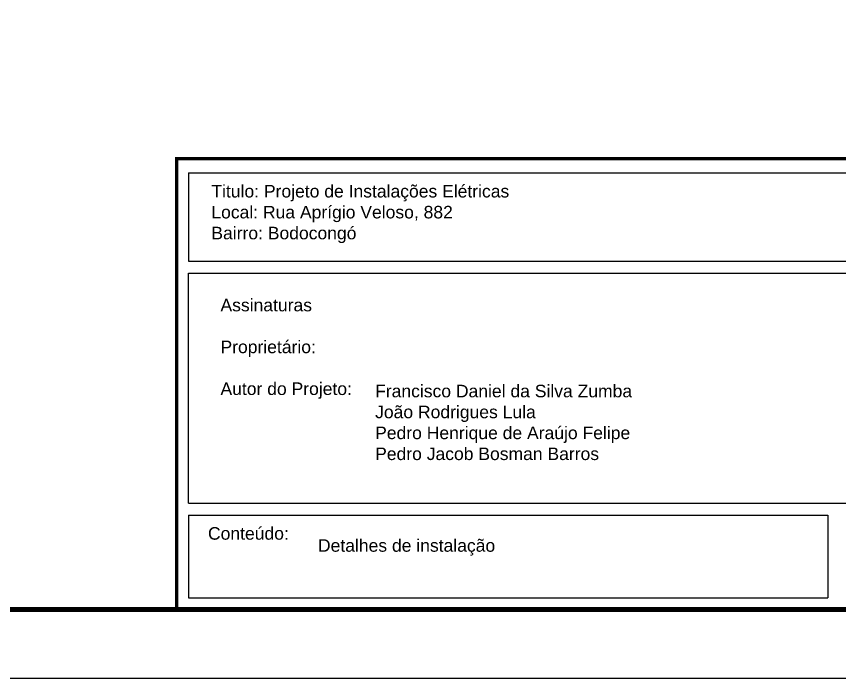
# Paper-space layout 'Layout4' of a CAD drawing. Header units: millimetres. Extents: x 16 to 267, y 19 to 196.
# Drawn here: x 182.16 to 232.03, y 19.47 to 59.57 of the extents above; entities that cross this region are included whole.
import ezdxf

# ---------------------------------------------------------------- set-up
doc = ezdxf.new("R2010")
doc.units = ezdxf.units.MM
doc.layers.get('0').update_dxf_attribs({"lineweight": 25})
doc.layers.add('TEXTO2', color=7, linetype='Continuous')
doc.styles.get("Standard").update_dxf_attribs({"font": 'arial.ttf'})

psp = doc.layouts.new('Layout4')

# ---------------------------------------------------------------- linework, layer by layer
psp.add_line((266.956, 19.474), (16.019, 19.474))
at = {"const_width": 0.299}
psp.add_lwpolyline([(30.955, 23.656), (30.955, 191.546), (262.774, 191.546), (262.774, 23.656)], close=True, dxfattribs=at)
at = {"const_width": 0.199}
psp.add_lwpolyline([(191.874, 50.964), (191.874, 23.656), (262.774, 23.656), (262.774, 50.964), (191.874, 50.964)], dxfattribs=at)
for points in [[(192.589, 44.747), (240.254, 44.747), (240.254, 50.108)], [(192.589, 50.108), (192.589, 44.747)], [(192.589, 50.108), (240.254, 50.108)], [(192.589, 30.091), (192.589, 44.032), (240.254, 44.032), (240.254, 30.091)], [(192.589, 30.091), (240.254, 30.091)], [(192.589, 29.376), (231.318, 29.376)], [(192.589, 29.376), (192.589, 24.371), (231.318, 24.371)], [(231.318, 29.376), (231.318, 24.371)]]:
    psp.add_lwpolyline(points)

# ---------------------------------------------------------------- texts
at = {"layer": 'TEXTO2', "attachment_point": 1}
for s, width, insert, char_height in [('Titulo: Projeto de Instalações Elétricas \\PLocal: Rua Aprígio Veloso, 882\\PBairro: Bodocongó ', 20.41549, (193.969, 49.369), 0.75977), ('Assinaturas\\P\\PProprietário:\\P\\PAutor do Projeto:', 9.42096, (194.522, 42.473), 0.75977), ('Francisco Daniel da Silva Zumba\\PJoão Rodrigues Lula \\PPedro Henrique de Araújo Felipe \\PPedro Jacob Bosman Barros ', 24.79713, (203.892, 37.266), 0.75977), ('Conteúdo:', 11.1652, (193.765, 28.643), 0.7598), ('Detalhes de instalação', 29.01889, (200.429, 27.913), 0.75977)]:
    psp.add_mtext_dynamic_manual_height_columns(s, width=width, gutter_width=3.799, heights=[0], dxfattribs=dict(at, insert=insert, char_height=char_height))

doc.saveas('drawing.dxf')
